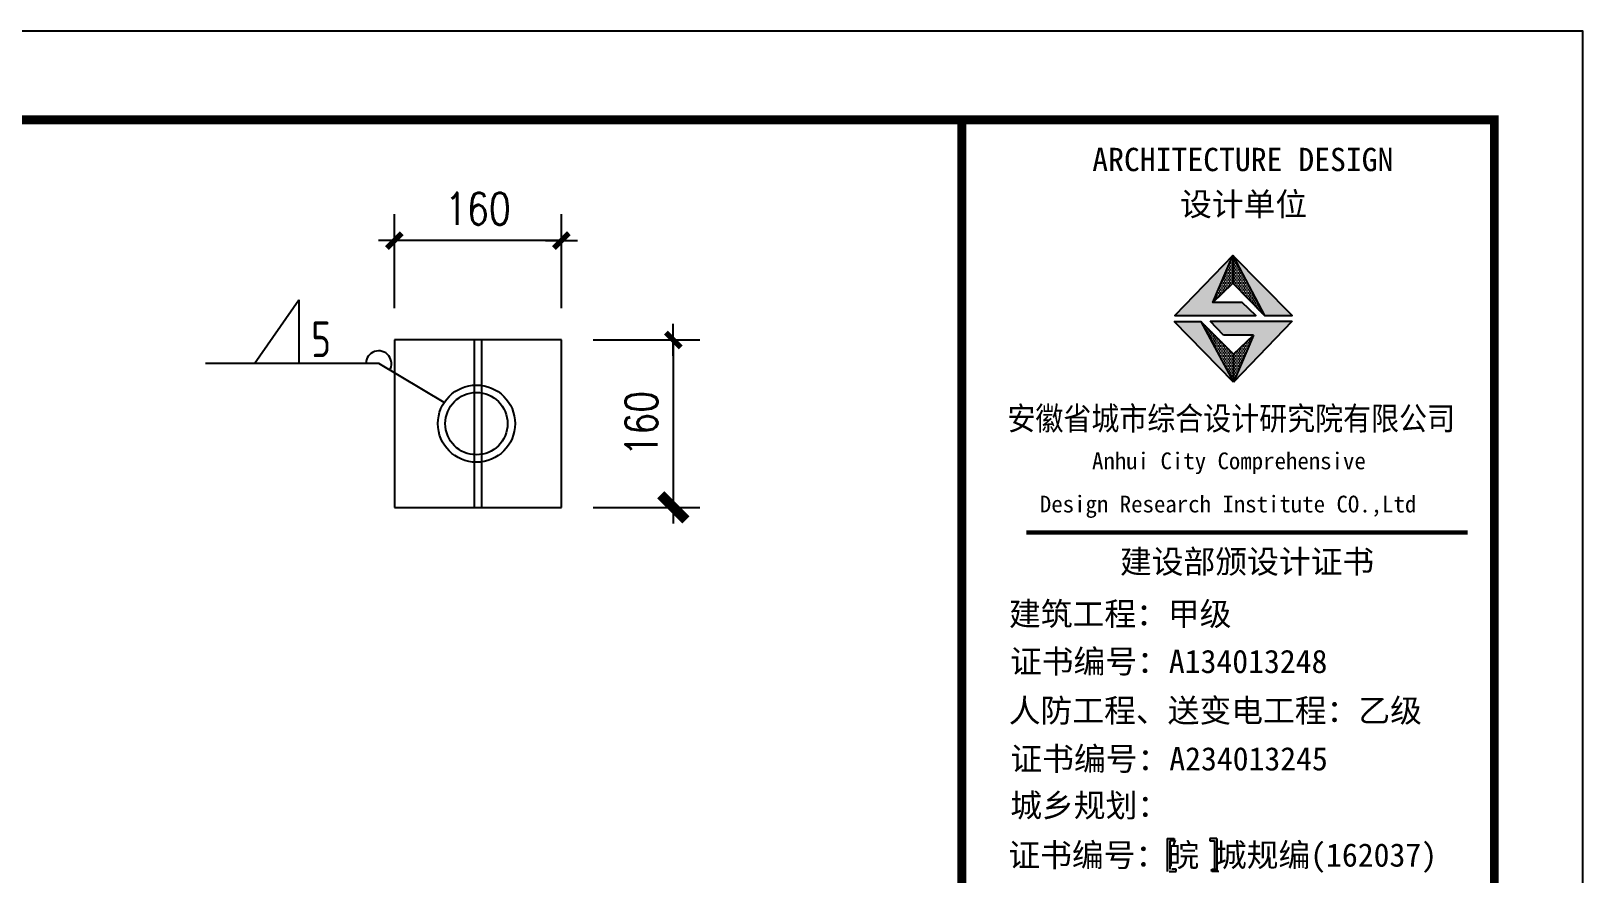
# Model space of a CAD drawing. Extents: x 32461 to 402082, y -617694 to 182569.
# Drawn here: x 116160 to 133673, y -585199 to -575694 of the extents above; entities that cross this region are included whole.
import ezdxf

# ---------------------------------------------------------------- set-up
doc = ezdxf.new("R2010")
doc.units = 0
doc.header["$LTSCALE"] = 1000
doc.header["$MEASUREMENT"] = 0
doc.layers.get('0').update_dxf_attribs({"linetype": 'CONTINUOUS'})
doc.layers.get('Defpoints').update_dxf_attribs({"linetype": 'CONTINUOUS'})
for name, color, linetype in [('PUB_DIM', 3, 'CONTINUOUS'), ('PUB_TITLE', 4, 'CONTINUOUS'), ('一般文字', 6, 'CONTINUOUS'), ('卫浴', 7, 'CONTINUOUS'), ('图框', 4, 'CONTINUOUS')]:
    doc.layers.add(name, color=color, linetype=linetype)
doc.styles.add('DIM_FONT', font='SIMPLEX.shx', dxfattribs={"width": 0.8, "bigfont": 'bigfont.shx'})
doc.styles.add('HZTXT', font='tssdeng.shx', dxfattribs={"bigfont": 'tssdchn.shx'})
doc.styles.add('黑体', font='simhei.ttf', dxfattribs={"width": 0.6, "height": 4.3})
doc.dimstyles.new('副本(10)WGH', dxfattribs={"dimscale": 1.2, "dimtxt": 300, "dimasz": 1, "dimexe": 250, "dimexo": 300, "dimgap": 150, "dimtad": 1, "dimdec": 0, "dimlfac": 0.1, "dimzin": 0, "dimdsep": 46, "dimtxsty": 'DIM_FONT', "dimblk1": '_DIMX', "dimblk2": '_DIMX', "dimsah": 1, "dimcen": 0.09, "dimclrd": 3, "dimclre": 3, "dimclrt": 7, "dimadec": 0, "dimazin": 0, "dimtfac": 1, "dimtdec": 0, "dimtix": 1, "dimtmove": 2, "dimatfit": 3, "dimldrblk": '_DIMX', "dimfxl": 0, "dimtolj": 1, "dimtzin": 0, "dimarcsym": 0})

# ---------------------------------------------------------------- blocks, each defined once
blk = doc.blocks.new('_DIMX')
blk.add_line((-150, 0), (150, 0))
at = {"const_width": 50}
blk.add_lwpolyline([(-70, -70), (70, 70)], dxfattribs=at)
blk = doc.blocks.new('*D133')
at = {"layer": 'Defpoints', "color": 0}
for p in [(120260, -578057), (120260, -579177), (122145, -579177)]:
    blk.add_point(p, dxfattribs=at)
at = {"layer": 'PUB_DIM', "color": 3, "lineweight": -2}
for p, q in [((120260, -578817), (120260, -577757)), ((122145, -578817), (122145, -577757)), ((122144, -578057), (120261, -578057))]:
    blk.add_line(p, q, dxfattribs=at)
at = {"layer": 'PUB_DIM', "color": 3, "lineweight": -2, "xscale": 1.2, "yscale": 1.2, "zscale": 1.200000000011642, "rotation": 180}
blk.add_blockref('_DIMX', (120260, -578057), dxfattribs=at)
at = {"layer": 'PUB_DIM', "color": 3, "lineweight": -2, "xscale": 1.2, "yscale": 1.2, "zscale": 1.200000000011642}
blk.add_blockref('_DIMX', (122145, -578057), dxfattribs=at)
at = {"layer": 'PUB_DIM', "color": 7, "lineweight": 20, "insert": (121203, -577697), "char_height": 360, "attachment_point": 5, "style": 'DIM_FONT'}
blk.add_mtext('\\A1;160', dxfattribs=at)
blk = doc.blocks.new('_ArchTick')
at = {"color": 0, "linetype": 'ByBlock', "const_width": 0.4}
blk.add_lwpolyline([(-0.5, -0.5), (0.5, 0.5)], dxfattribs=at)
blk = doc.blocks.new('*D134')
at = {"layer": 'Defpoints', "color": 0}
for p in [(122145, -579177), (122145, -581065), (123408, -581065)]:
    blk.add_point(p, dxfattribs=at)
at = {"layer": 'PUB_DIM', "color": 3, "lineweight": -2}
for p, q in [((122505, -579177), (123708, -579177)), ((123408, -579178), (123408, -581064)), ((122505, -581065), (123708, -581065))]:
    blk.add_line(p, q, dxfattribs=at)
at = {"layer": 'PUB_DIM', "color": 3, "lineweight": -2, "xscale": 1.2, "yscale": 1.2, "zscale": 1.200000000011642}
for p, rotation in [((123408, -579177), 90), ((123408, -581065), 270)]:
    blk.add_blockref('_DIMX', p, dxfattribs=dict(at, rotation=rotation))
at = {"layer": 'PUB_DIM', "color": 7, "lineweight": 20, "insert": (123048, -580121), "char_height": 360, "attachment_point": 5, "rotation": 90, "style": 'DIM_FONT'}
blk.add_mtext('\\A1;160', dxfattribs=at)

msp = doc.modelspace()

# ---------------------------------------------------------------- hatches: boundary and pattern name
at = {"layer": '图框'}
for color, points in [(1, [(129494.6, -578753.7), (129722.2, -578225.7), (129065.8, -578900.3), (129979.8, -578900.3), (129828.1, -578753.7)]), (1, [(130080.8, -578903.1), (130390.3, -578903.1), (129722.2, -578225.7)]), (1, [(129361.8, -578968.2), (129058.4, -578968.2), (129731.1, -579651.5)]), (1, [(129466.5, -578966.2), (129615.7, -579122.8), (129953.8, -579122.8), (129731.1, -579651.5), (130390.8, -578966.2)]), (4, [(129009.6, -584824.4), (129060.8, -584824.4), (129060.8, -584798.7), (129037.2, -584798.7), (128981.9, -584798.7), (128981.9, -585171.1), (129037.2, -585171.1), (129060.8, -585171.1), (129060.8, -585145.5), (129009.6, -585145.5)]), (4, [(129514.6, -585145.5), (129463.3, -585145.5), (129463.3, -585171.1), (129487, -585171.1), (129542.2, -585171.1), (129542.2, -584798.7), (129487, -584798.7), (129463.3, -584798.7), (129463.3, -584824.4), (129514.6, -584824.4)])]:
    msp.add_hatch(color=color, dxfattribs=at).paths.add_polyline_path(points)
h = msp.add_hatch(dxfattribs=at)
h.set_pattern_fill('DOTS', color=256, scale=300, style=0)
h.set_pattern_definition([(0, (-2149640.585, 282824.122), (9.375, 18.75), [0, -18.75])])
h.paths.add_polyline_path([(129731.1, -579651.5), (129731.1, -579336.6), (129361.8, -578968.2)])
h.paths.add_polyline_path([(129953.8, -579122.8), (129731.1, -579336.6), (129731.1, -579651.5)])
h.paths.add_polyline_path([(129722.2, -578225.7), (129722.2, -578536.2), (130080.8, -578903.1)])
h.paths.add_polyline_path([(129722.2, -578536.2), (129722.2, -578225.7), (129494.6, -578753.7)])

# ---------------------------------------------------------------- linework, layer by layer
for p, q in [((118683.3, -579444.4, -184800), (119182.1, -578723.1, -184800)), ((119182.1, -578723.1, -184800), (119182.1, -579444.4, -184800)), ((122145.4, -579176.5, -184800), (120259.8, -579176.5, -184800)), ((120259.8, -579176.5, -184800), (120259.8, -581064.9, -184800)), ((121245.8, -579176.5, -184800), (121159.3, -579176.5, -184800)), ((121159.3, -579176.5, -184800), (121159.3, -581064.9, -184800)), ((121245.8, -581064.9, -184800), (121245.8, -579176.5, -184800)), ((122145.4, -581064.9, -184800), (122145.4, -579176.5, -184800)), ((120083, -579444.4, -184800), (118129.3, -579444.4, -184800)), ((120822.4, -579882.2, -184800), (120083, -579444.4, -184800)), ((120259.8, -581064.9, -184800), (122145.4, -581064.9, -184800)), ((121159.3, -581064.9, -184800), (121245.8, -581064.9, -184800))]:
    msp.add_line(p, q)
for radius in [435.3, 351.6]:
    msp.add_circle((121186.5, -580120.7, -184800), radius)
msp.add_arc((120083, -579444.4, -184800), 144.3, 327.90458, 180)
at = {"layer": 'Defpoints', "color": 0, "linetype": 'ByBlock'}
for p in [(122145.4, -579392.3, -184800), (122145.4, -579392.3, -184800), (122145.4, -581064.9, -184800)]:
    msp.add_point(p, dxfattribs=at)
at = {"layer": 'PUB_DIM', "lineweight": 20, "ltscale": 100}
msp.add_line((123407.5, -581182.9, -184800), (123407.5, -579058.6, -184800), dxfattribs=at)
at = {"layer": 'PUB_TITLE'}
msp.add_lwpolyline([(74273.1, -617693.7), (133673.1, -617693.7), (133673.1, -575693.7), (74273.1, -575693.7)], close=True, dxfattribs=at)
at = {"layer": 'PUB_TITLE', "const_width": 100}
msp.add_lwpolyline([(76773.1, -616693.7), (132673.1, -616693.7), (132673.1, -576693.7), (76773.1, -576693.7)], close=True, dxfattribs=at)
at = {"layer": '图框'}
for p, q in [((129494.6, -578753.7), (129722.2, -578225.7)), ((129722.2, -578225.7), (130080.8, -578903.1)), ((129731.1, -579651.5), (129058.4, -578968.2)), ((129058.4, -578968.2), (129361.8, -578968.2)), ((129731.1, -579651.5), (129058.4, -578968.2)), ((129058.4, -578968.2), (129361.8, -578968.2)), ((129058.4, -578968.2), (129361.8, -578968.2)), ((129731.1, -579336.6), (129361.8, -578968.2)), ((129466.5, -578966.2), (130390.8, -578966.2)), ((129615.7, -579122.8), (129466.5, -578966.2)), ((130390.8, -578966.2), (129731.1, -579651.5)), ((129953.8, -579122.8), (129615.7, -579122.8)), ((129731.1, -579336.6), (129953.8, -579122.8)), ((129953.8, -579122.8), (129731.1, -579651.5)), ((129731.1, -579651.5), (129731.1, -579336.6)), ((129731.1, -579651.5), (129731.1, -579336.6)), ((129731.1, -579651.5), (129731.1, -579336.6))]:
    msp.add_line(p, q, dxfattribs=at)
at = {"layer": '图框', "color": 1}
for p, q in [((129731.1, -579651.5), (129058.4, -578968.2)), ((129361.8, -578968.2), (129731.1, -579651.5))]:
    msp.add_line(p, q, dxfattribs=at)
at = {"layer": '图框', "color": 4}
for p, q in [((128981.9, -584798.7), (129037.2, -584798.7)), ((128981.9, -584798.7), (128981.9, -585171.1)), ((129060.8, -584824.4), (129009.6, -584824.4)), ((129009.6, -584824.4), (129009.6, -585145.5)), ((129037.2, -584798.7), (129060.8, -584798.7)), ((129060.8, -584798.7), (129060.8, -584824.4)), ((129487, -584798.7), (129463.3, -584798.7)), ((129463.3, -584798.7), (129463.3, -584824.4)), ((129463.3, -584824.4), (129514.6, -584824.4)), ((129542.2, -584798.7), (129487, -584798.7)), ((129514.6, -584824.4), (129514.6, -585145.5)), ((129542.2, -584798.7), (129542.2, -585171.1)), ((129004.9, -585171.1), (129060.1, -585171.1)), ((129083.8, -585145.5), (129032.5, -585145.5)), ((129060.1, -585171.1), (129083.8, -585171.1)), ((129083.8, -585171.1), (129083.8, -585145.5)), ((129486.3, -585171.1), (129486.3, -585145.5)), ((129486.3, -585145.5), (129537.5, -585145.5)), ((129509.9, -585171.1), (129486.3, -585171.1)), ((129565.2, -585171.1), (129509.9, -585171.1))]:
    msp.add_line(p, q, dxfattribs=at)
at = {"layer": '图框', "color": 4, "const_width": 98.6}
msp.add_lwpolyline([(126663.8, -576693.7), (132673.1, -576693.7), (132673.1, -616693.7), (126663.8, -616693.7)], close=True, dxfattribs=at)
at = {"layer": '图框'}
for points in [[(129828.1, -578753.7), (129494.6, -578753.7), (129722.2, -578536.2), (130080.8, -578903.1), (130390.3, -578903.1), (129722.2, -578225.7), (129065.8, -578900.3), (129979.8, -578900.3), (129828.1, -578753.7)], [(129722.2, -578225.7), (129722.2, -578536.2)]]:
    msp.add_lwpolyline(points, dxfattribs=at)
at = {"layer": '图框', "color": 4, "const_width": 49.8}
msp.add_lwpolyline([(127392.5, -581349.7), (132372.5, -581349.7)], dxfattribs=at)

# ---------------------------------------------------------------- block references
at = {"layer": '卫浴', "color": 252, "lineweight": 13, "xscale": 283.046399993822, "yscale": 283.046399993822, "zscale": 283.0463999939198, "rotation": 270}
msp.add_blockref('_ArchTick', (123407.5, -581064.9, -184800), dxfattribs=at)

# ---------------------------------------------------------------- texts
at = {"layer": '一般文字', "color": 6, "linetype": 'Continuous', "lineweight": -3, "style": 'HZTXT', "width": 0.8}
msp.add_text('5', height=403.2, dxfattribs=at).set_placement((119321.2, -579371.1, -184800))
at = {"layer": '图框', "color": 4, "style": '黑体'}
for s, height, p in [('ARCHITECTURE DESIGN', 262.944, (128135.6, -577273.4)), ('设计单位', 262.94, (129126.9, -577777)), ('Anhui City Comprehensive ', 189.24, (128132.9, -580635.2)), (' Design Research Institute CO.,Ltd', 189.24, (127415.6, -581122.2)), ('建设部颁设计证书', 262.94, (128448.1, -581808.3)), (' 建筑工程：甲级', 262.94, (127016.8, -582397.5)), ('证书编号：A134013248', 262.944, (127207, -582933.4)), ('人防工程、送变电工程：乙级', 262.944, (127193.2, -583487.1)), ('证书编号：A234013245', 262.944, (127211.8, -584031.2)), ('城乡规划：', 262.94, (127209.8, -584556.5)), ('证书编号：皖 城规编(162037)', 262.944, (127188.8, -585116.7))]:
    msp.add_text(s, height=height, dxfattribs=at).set_placement(p)
at = {"layer": '图框', "color": 4, "style": '黑体', "width": 0.88}
msp.add_text('安徽省城市综合设计研究院有限公司', height=262.944, dxfattribs=at).set_placement((127178.8, -580193.2))

# ---------------------------------------------------------------- dimensions: what is measured, and where the dimension line sits
at = {"layer": 'PUB_DIM', "lineweight": 20, "ltscale": 100}
dim = msp.add_linear_dim(base=(120259.8, -578057.5, -184800), p1=(122145.4, -579176.5, -184800), p2=(120259.8, -579176.5, -184800), text='160', dimstyle='副本(10)WGH', dxfattribs=at)
dim.commit()
dim.dimension.update_dxf_attribs({"geometry": '*D133', "text_midpoint": (121202.6, -577697.5, -184800)})
dim = msp.add_linear_dim(base=(123407.5, -581064.9, -184800), p1=(122145.4, -579176.5, -184800), p2=(122145.4, -581064.9, -184800), angle=90, text='160', dimstyle='副本(10)WGH', dxfattribs=at)
dim.commit()
dim.dimension.update_dxf_attribs({"geometry": '*D134', "text_midpoint": (123047.5, -580120.7, -184800)})

doc.saveas('drawing.dxf')
